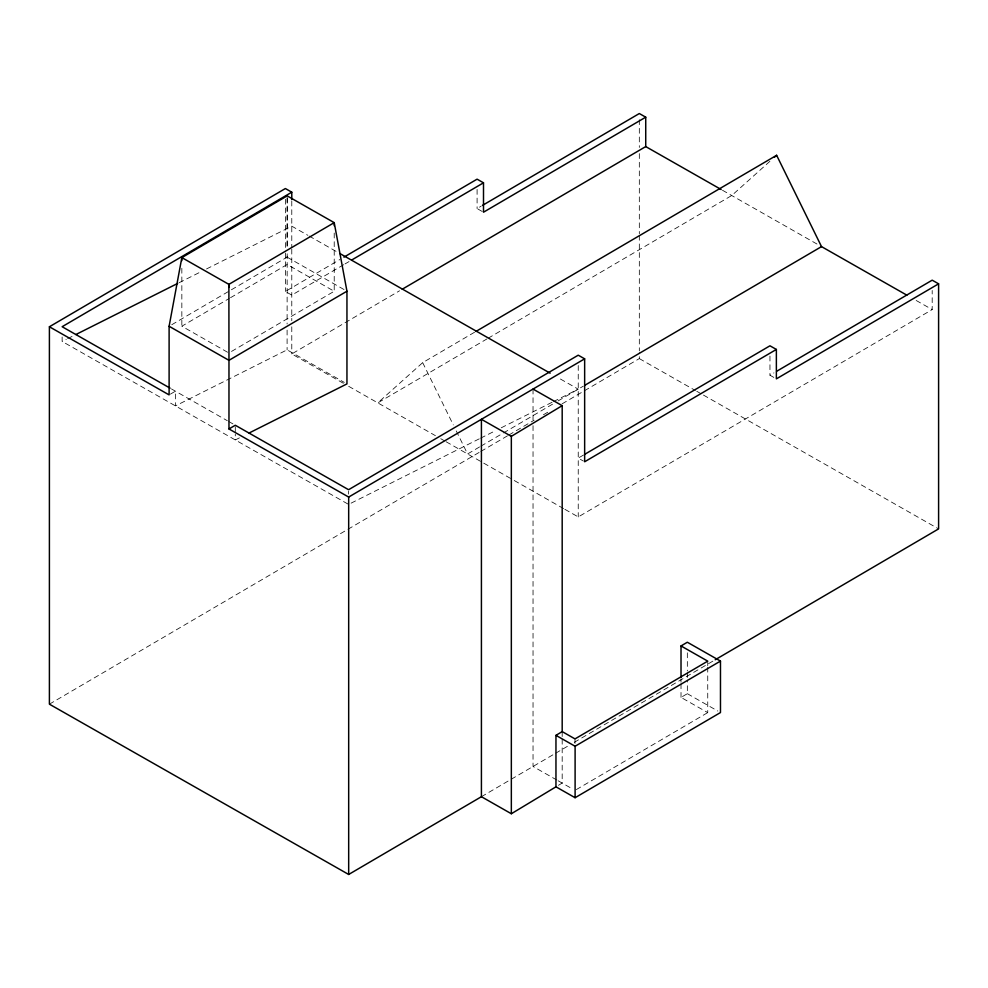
<?xml version="1.0" encoding="UTF-8"?>
<svg xmlns="http://www.w3.org/2000/svg" width="988" height="988" viewBox="0 0 988 988"><rect width="100%" height="100%" fill="white"/><g stroke="black" fill="none" stroke-linecap="round" stroke-linejoin="round"><path stroke-width="0.74" stroke-dasharray="4.94 3.71" d="M231.414 289.768L287.1 257.152L287.1 252.558M287.113 246.432L287.187 195.883M474.573 332.24L422.679 362.645L377.786 402.869L486.899 338.958M769.899 161.328L731.738 195.525L488.233 338.18M558.442 785.312L562.184 783.064L562.184 739.172M171.764 324.719L230.093 290.546M227.573 352.234L181.841 326.213L229.253 298.45M230.562 297.672L287.187 264.5L334.216 291.262L334.216 231.797M343.701 264.698L291.781 295.116L285.371 291.472L339.958 259.486M345.034 263.92L349.036 261.585M231.513 351.432L334.216 291.262M482.218 211.481L477.093 208.567L481.082 206.233M170.381 394.15L175.432 391.186L175.432 405.895L287.1 349.851L344.293 382.393M343.392 383.295L291.781 353.939L399.56 290.793M479.551 446.947L467.571 453.961L456.011 430.435M480.884 446.168L502.176 433.695M503.51 432.917L552.737 404.08M558.059 400.955L583.34 386.147M49.4 704.172L479.513 452.208M480.847 451.43L507.486 435.832M508.82 435.041L534.113 420.221M543.437 414.762L550.094 410.86M562.086 403.845L639.322 358.595L639.322 352.432M583.562 454.999L578.239 458.111L583.365 461.038M773.802 377.391L769.961 375.205L773.95 372.871M564.901 509.339L578.239 516.934L932.19 309.577L932.19 290.46M481.415 796.711L554.305 754.017M555.639 753.239L568.94 745.446M574.25 742.334L713.879 660.54M707.741 667.196L707.741 712.607L681.016 697.405L687.339 693.7L687.339 680.077M576.337 789.585L707.741 712.607M62.133 337.007L62.133 341.428L66.258 339.353M67.629 338.662L73.137 335.895M179.026 282.753L201.021 271.712M206.517 268.958L291.781 226.166L307.848 235.305M239.429 437.869L235.292 439.944L235.292 434.065M479.229 438.845L348.591 504.411L62.133 341.428M480.6 438.166L495.729 430.57M501.225 427.804L552.107 402.264M553.49 401.585L578.239 389.161L558.158 377.737M722.475 190.252L821.522 246.617M916.185 300.476L932.19 309.577M639.322 358.595L695.429 390.532M696.762 391.285L702.11 394.336M703.444 395.089L938.6 528.889M309.182 236.058L337.291 252.064M287.1 257.152L344.293 289.694M348.678 386.308L435.412 435.659M440.772 438.709L444.798 441.006M446.131 441.76L512.908 479.76M514.242 480.514L563.568 508.585M171.43 388.914L227.314 420.703M228.636 421.456L233.958 424.482M687.339 693.7L717.819 711.039M556.886 780.051L533.038 766.478L533.038 422.963M558.208 780.804L572.447 788.906M422.679 362.645L453.294 424.902M769.961 356.088L769.961 375.205M707.741 661.145L707.741 665.677M687.339 652.833L687.339 670.988M687.339 672.507L687.339 678.558M681.016 679.238L681.016 682.263M681.016 683.782L681.016 697.405M639.322 119.696L639.322 147.434M639.322 153.609L639.322 233.748M639.322 235.292L639.322 350.888M578.239 365.523L578.239 516.934M575.004 738.9L575.004 743.433M562.184 731.602L562.184 737.653M533.038 389.074L533.038 421.419M477.093 189.449L477.093 208.567M348.591 491.184L348.591 494.124M291.781 201.046L291.781 247.618M291.781 249.149L291.781 320.754M291.781 326.793L291.781 353.939M287.187 197.415L287.187 247.729M287.187 253.83L287.1 324.015M287.1 330.091L287.1 349.851M285.371 199.292L285.371 251.532M285.371 253.064L285.371 291.472M235.292 426.717L235.292 432.596M181.841 268.267L181.841 326.213"/><path stroke-width="1.48" d="M481.415 796.711L511.339 813.742L511.339 436.338L481.415 419.307L481.415 796.711L348.678 874.466L49.4 704.172L49.4 326.769L169.109 394.891L169.109 326.275L181.841 257.596L287.187 195.883L334.216 222.646L346.949 291.213L346.949 383.9L249.075 433.028M774.394 157.302L776.63 155.289L821.522 246.617L906.861 295.165M511.339 436.338L562.184 405.66L533.038 389.074M511.339 813.742L555.96 786.819L555.96 735.356L562.184 731.602L562.184 405.66M49.4 326.769L285.371 188.535L291.781 192.191L291.781 199.576M291.781 192.191L62.133 326.719L170.097 388.148M343.948 257.152L477.093 179.161L483.503 182.805L483.503 212.21L645.732 117.177L639.322 113.534L482.403 205.442M351.691 260.017L483.503 182.805M346.949 291.213L228.969 360.324L228.969 428.953L348.678 497.063L584.649 358.829L578.239 355.186L348.591 489.715L235.292 425.248L228.969 428.953M402.227 289.237L645.732 146.582L645.732 117.177M475.907 331.462L776.63 155.289M584.674 385.369L821.522 246.617M584.896 454.208L769.961 345.8L776.37 349.443L776.37 378.861L938.6 283.828L932.19 280.172L776.605 371.315M776.37 349.443L584.649 461.767L584.649 358.829M681.016 677.719L681.016 645.942L687.339 642.237L720.474 661.083L720.474 712.558L575.102 797.711L555.861 786.769M715.201 659.762L938.6 528.889L938.6 283.828M575.102 797.711L575.102 746.249L720.474 661.083M75.891 334.524L177.642 283.445M645.732 146.582L721.154 189.498M339.971 253.583L550.131 373.168M169.109 326.275L228.969 360.324L228.883 284.359L334.216 222.646L334.216 225.696M681.016 645.942L707.741 661.145L575.004 738.9L562.184 731.602M555.96 735.356L575.102 746.249M348.678 497.063L348.678 874.466M228.883 287.409L228.883 284.359L181.841 257.596L181.841 260.647"/></g></svg>
